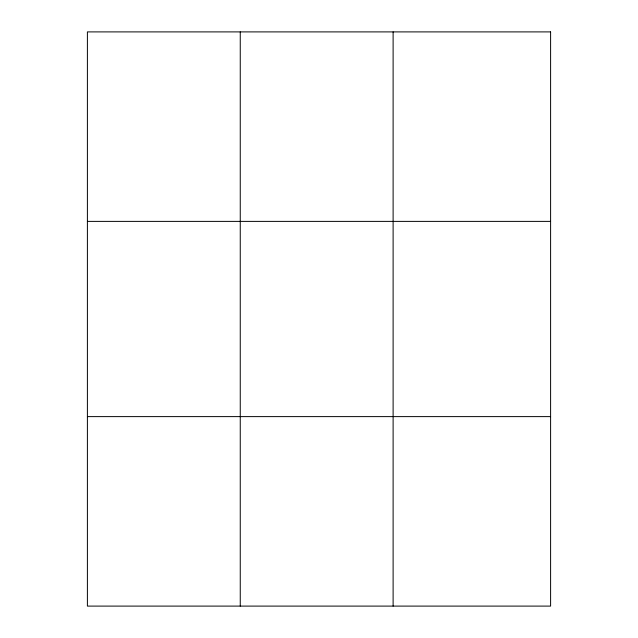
<?xml version="1.0" encoding="UTF-8"?>
<svg xmlns="http://www.w3.org/2000/svg" width="638" height="638" viewBox="0 0 638 638"><rect width="100%" height="100%" fill="white"/><g stroke="black" fill="none" stroke-linecap="round" stroke-linejoin="round"><path stroke-width="0.96" d="M240.255 606.1L240.255 31.9M393.112 606.1L393.112 31.9M87.398 221.386L550.602 221.386M87.398 416.614L550.602 416.614M550.602 31.9L550.602 606.1L87.398 606.1L87.398 31.9L550.602 31.9"/></g></svg>
